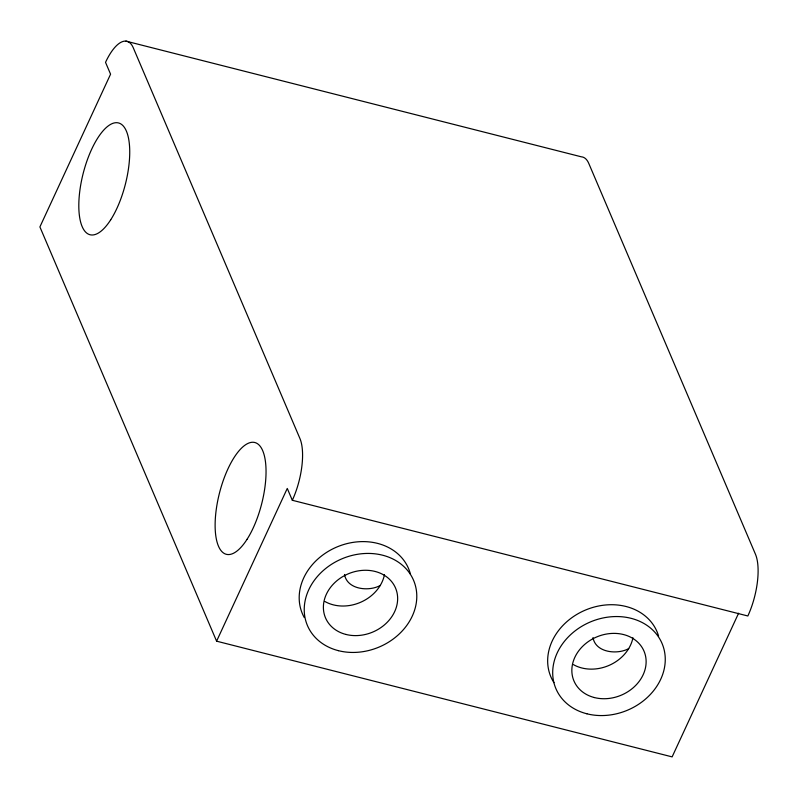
<?xml version="1.0" encoding="UTF-8"?>
<svg xmlns="http://www.w3.org/2000/svg" width="798" height="798" viewBox="0 0 798 798"><rect width="100%" height="100%" fill="white"/><g stroke="black" fill="none" stroke-linecap="round" stroke-linejoin="round"><path stroke-width="1.2" d="M738.609 613.203L672.125 756.883L216.597 641.173L287.27 488.436L292.317 500.276L747.846 615.986A46.144 17.416 -75.7 0 0 755.417 554.131L588.824 163.54A46.144 17.416 -75.7 0 0 581.403 156.827L125.875 41.117M380.247 585.463C368.925 591.817 347.01 589.602 344.536 574.47M628.724 648.584C617.403 654.929 595.488 652.714 593.004 637.582M216.597 641.173L39.9 226.921L110.573 74.184L105.526 62.344A46.144 17.416 -75.7 0 1 133.286 47.83L299.888 438.421A46.144 17.416 -75.7 0 1 292.317 500.276M384.476 574.64A38.065 31.601 -23.1 0 1 324.966 601.532M632.944 637.752A38.065 31.601 -23.1 0 1 573.443 664.644M304.297 617.572A57.675 47.87 -23.1 0 1 337.634 546.68A57.675 47.87 -23.1 0 1 410.441 574.141M553.942 682.649A57.675 47.87 -23.1 0 1 584.206 610.6A57.675 47.87 -23.1 0 1 658.609 636.146M345.933 634.44A38.065 31.601 -23.1 0 0 397.384 594.71A38.065 31.601 -23.1 0 0 338.212 579.677A38.065 31.601 -23.1 0 0 345.933 634.44M338.422 650.669A57.675 47.87 -23.1 0 0 416.386 590.46A57.675 47.87 -23.1 0 0 326.721 567.687A57.675 47.87 -23.1 0 0 338.422 650.669M594.41 697.562A38.065 31.601 -23.1 0 0 645.861 657.821A38.065 31.601 -23.1 0 0 586.68 642.789A38.065 31.601 -23.1 0 0 594.41 697.562M586.899 713.791A57.675 47.87 -23.1 0 0 664.854 653.582A57.675 47.87 -23.1 0 0 575.198 630.799A57.675 47.87 -23.1 0 0 586.899 713.791M247.051 539.308A57.675 21.775 -75.7 0 0 258.632 444.606A57.675 21.775 -75.7 0 0 216.029 511.199A57.675 21.775 -75.7 0 0 247.051 539.308M110.742 219.739A57.675 21.775 -75.7 0 0 122.323 125.037A57.675 21.775 -75.7 0 0 79.72 191.63A57.675 21.775 -75.7 0 0 110.742 219.739"/></g></svg>
